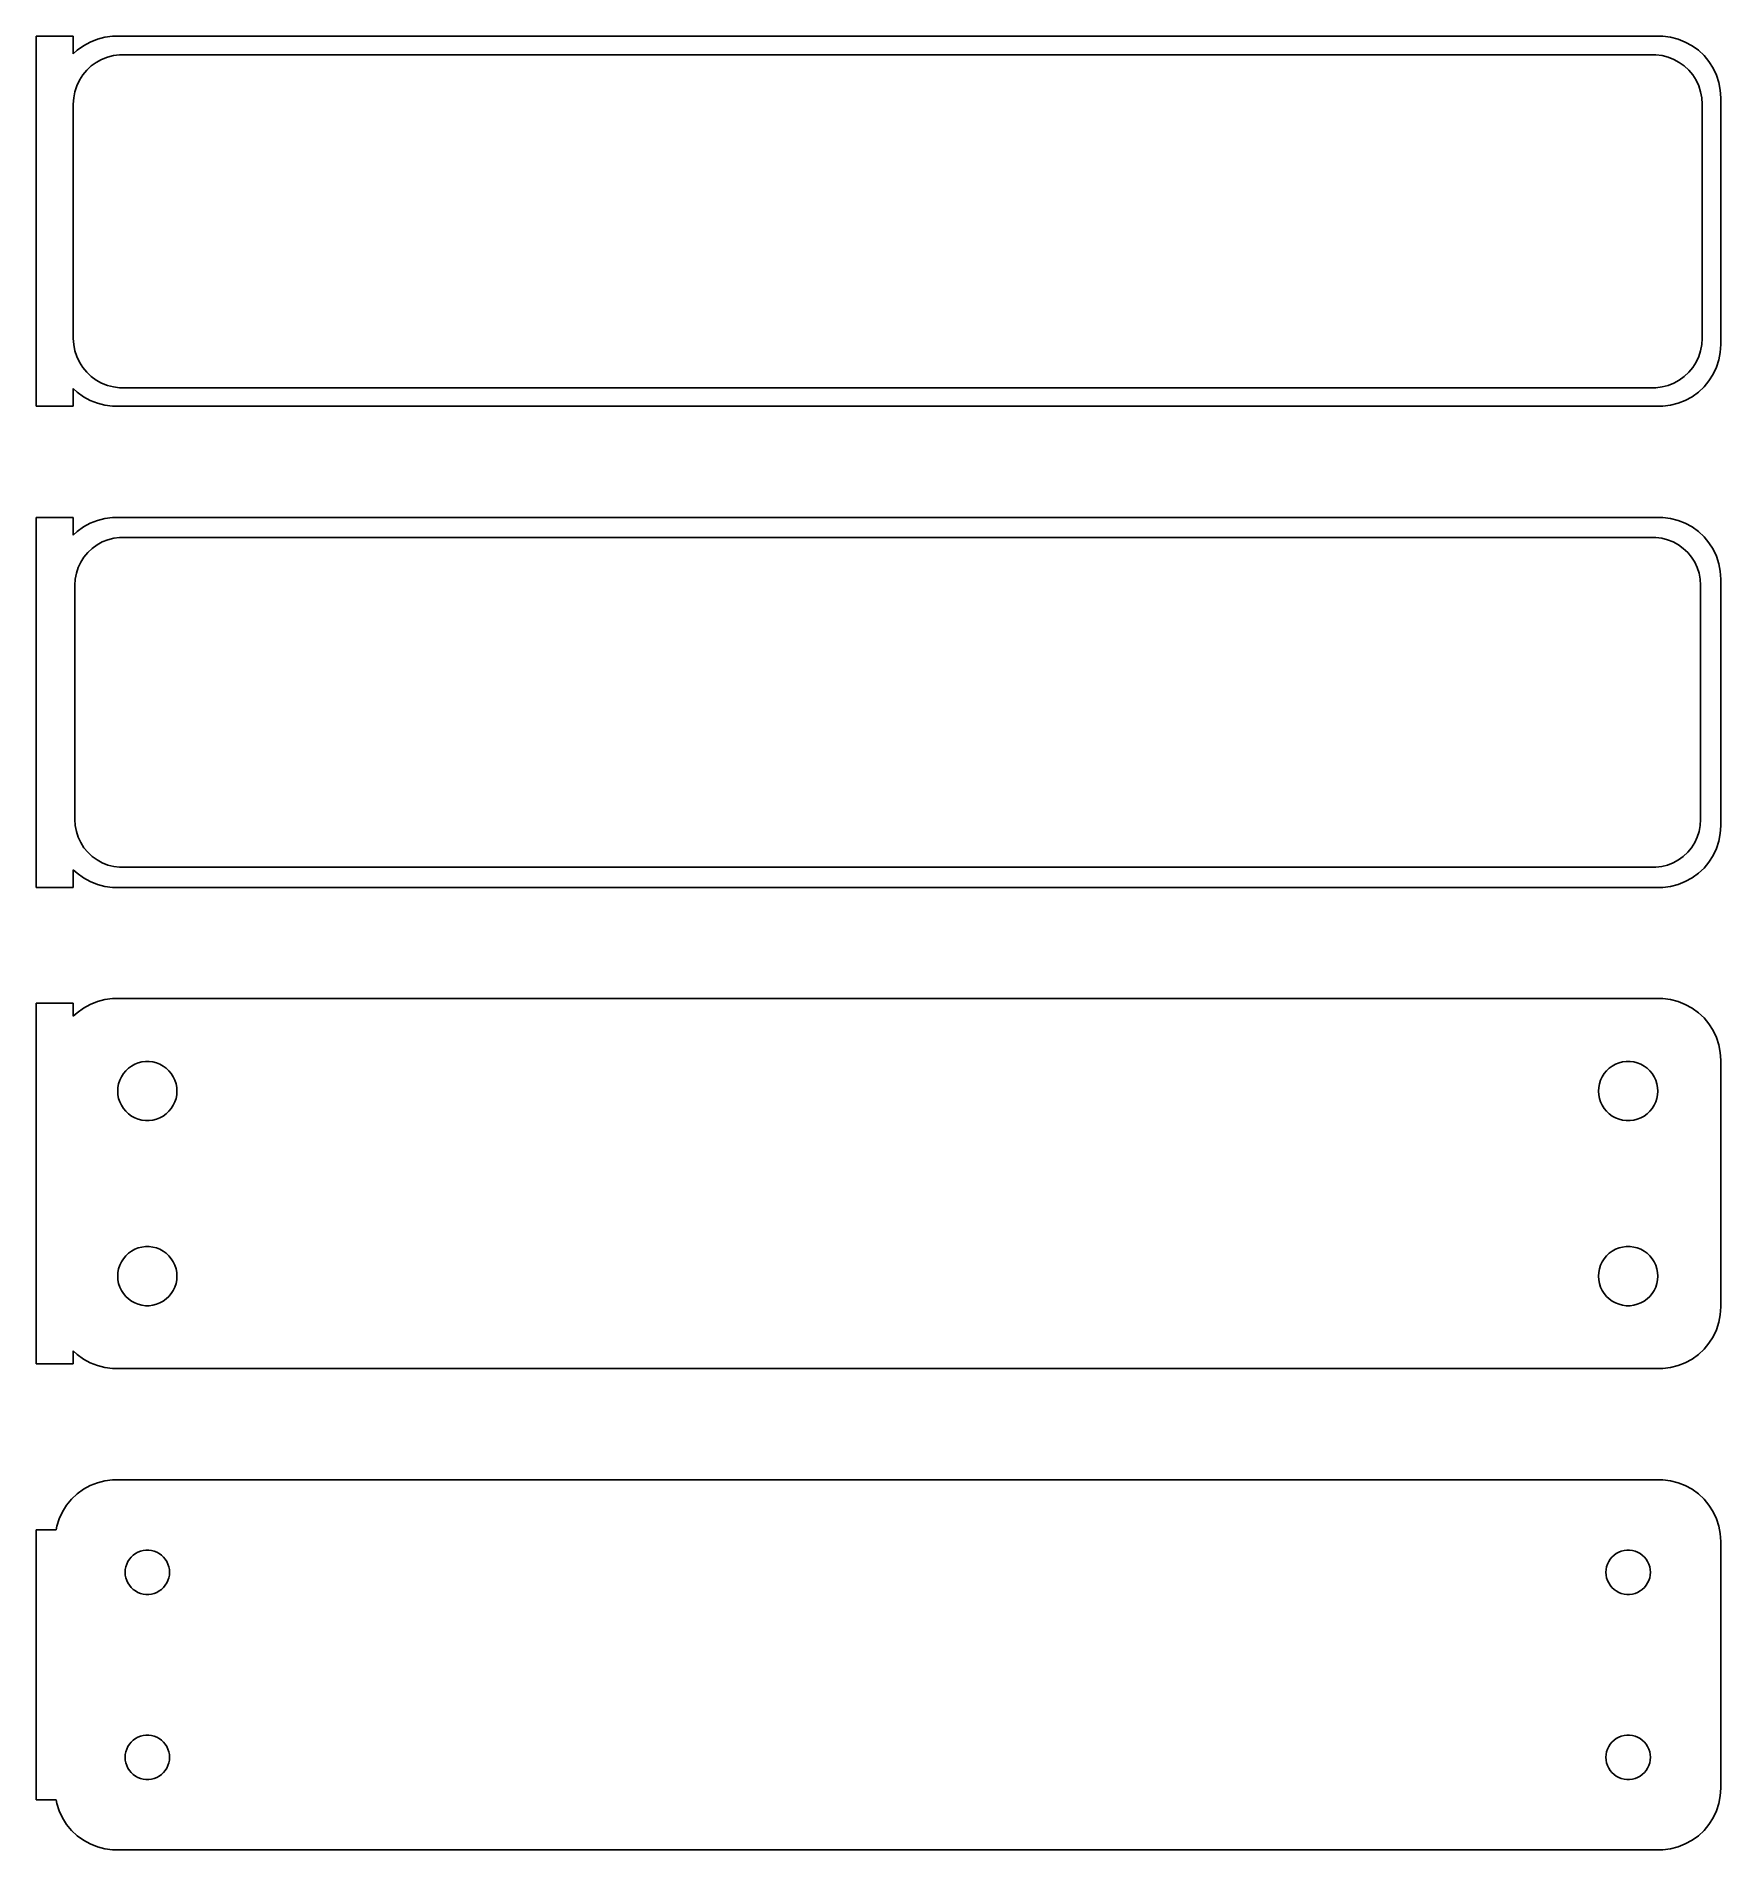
# Model space of a CAD drawing. Header units: metres. Extents: x -69 to 68, y 102 to 249.
import ezdxf

# ---------------------------------------------------------------- set-up
doc = ezdxf.new("R2010")
doc.units = ezdxf.units.M

msp = doc.modelspace()

# ---------------------------------------------------------------- linework, layer by layer
for p, q in [((-66, 248.99), (-69, 248.99)), ((-69, 248.99), (-69, 219.01)), ((-66, 247.559), (-66, 248.99)), ((-64.6289, 248.524), (-65.1791, 248.222)), ((-64.0451, 248.755), (-64.6289, 248.524)), ((-63.4369, 248.911), (-64.0451, 248.755)), ((-62.8139, 248.99), (-63.4369, 248.911)), ((62.8139, 248.99), (-62.8139, 248.99)), ((63.4369, 248.911), (62.8139, 248.99)), ((64.0451, 248.755), (63.4369, 248.911)), ((64.6289, 248.524), (64.0451, 248.755)), ((65.1791, 248.222), (64.6289, 248.524)), ((-65.6871, 247.853), (-66, 247.559)), ((-65.1791, 248.222), (-65.6871, 247.853)), ((-64.1433, 246.877), (-63.7031, 247.119)), ((-63.7031, 247.119), (-63.2361, 247.304)), ((-63.2361, 247.304), (-62.7495, 247.429)), ((-62.7495, 247.429), (-62.2512, 247.492)), ((-62.2512, 247.492), (62.2512, 247.492)), ((62.2512, 247.492), (62.7495, 247.429)), ((62.7495, 247.429), (63.2361, 247.304)), ((63.2361, 247.304), (63.7031, 247.119)), ((63.7031, 247.119), (64.1433, 246.877)), ((65.6871, 247.853), (65.1791, 248.222)), ((66.1448, 247.423), (65.6871, 247.853)), ((66.5451, 246.939), (66.1448, 247.423)), ((66.8815, 246.409), (66.5451, 246.939)), ((-65.5052, 245.427), (-65.2361, 245.851)), ((-65.2361, 245.851), (-64.9159, 246.238)), ((-64.9159, 246.238), (-64.5497, 246.582)), ((-64.5497, 246.582), (-64.1433, 246.877)), ((64.1433, 246.877), (64.5497, 246.582)), ((64.5497, 246.582), (64.9159, 246.238)), ((64.9159, 246.238), (65.2361, 245.851)), ((65.2361, 245.851), (65.5052, 245.427)), ((67.1489, 245.841), (66.8815, 246.409)), ((67.3429, 245.243), (67.1489, 245.841)), ((-66, 243.5), (-65.9685, 244.001)), ((-65.9685, 244.001), (-65.8743, 244.495)), ((-65.8743, 244.495), (-65.7191, 244.972)), ((-65.7191, 244.972), (-65.5052, 245.427)), ((65.5052, 245.427), (65.7191, 244.972)), ((65.7191, 244.972), (65.8743, 244.495)), ((65.8743, 244.495), (65.9685, 244.001)), ((65.9685, 244.001), (66, 243.5)), ((67.4606, 244.627), (67.3429, 245.243)), ((67.5, 244), (67.4606, 244.627)), ((67.5, 224), (67.5, 244)), ((-66, 224.5), (-66, 243.5)), ((66, 243.5), (66, 224.5)), ((-65.9685, 223.999), (-66, 224.5)), ((-65.8743, 223.505), (-65.9685, 223.999)), ((-65.7191, 223.028), (-65.8743, 223.505)), ((65.8743, 223.505), (65.7191, 223.028)), ((65.9685, 223.999), (65.8743, 223.505)), ((66, 224.5), (65.9685, 223.999)), ((67.4606, 223.373), (67.5, 224)), ((-65.5052, 222.573), (-65.7191, 223.028)), ((-65.2361, 222.149), (-65.5052, 222.573)), ((-64.9159, 221.762), (-65.2361, 222.149)), ((65.2361, 222.149), (64.9159, 221.762)), ((65.5052, 222.573), (65.2361, 222.149)), ((65.7191, 223.028), (65.5052, 222.573)), ((66.8815, 221.591), (67.1489, 222.159)), ((67.1489, 222.159), (67.3429, 222.757)), ((67.3429, 222.757), (67.4606, 223.373)), ((-64.5497, 221.418), (-64.9159, 221.762)), ((-64.1433, 221.123), (-64.5497, 221.418)), ((-63.7031, 220.881), (-64.1433, 221.123)), ((-63.2361, 220.696), (-63.7031, 220.881)), ((-62.7495, 220.571), (-63.2361, 220.696)), ((-62.2512, 220.508), (-62.7495, 220.571)), ((62.2512, 220.508), (-62.2512, 220.508)), ((62.7495, 220.571), (62.2512, 220.508)), ((63.2361, 220.696), (62.7495, 220.571)), ((63.7031, 220.881), (63.2361, 220.696)), ((64.1433, 221.123), (63.7031, 220.881)), ((64.5497, 221.418), (64.1433, 221.123)), ((64.9159, 221.762), (64.5497, 221.418)), ((65.6871, 220.147), (66.1448, 220.577)), ((66.1448, 220.577), (66.5451, 221.061)), ((66.5451, 221.061), (66.8815, 221.591)), ((-69, 219.01), (-66, 219.01)), ((-66, 220.441), (-65.6871, 220.147)), ((-66, 219.01), (-66, 220.441)), ((-65.6871, 220.147), (-65.1791, 219.778)), ((-65.1791, 219.778), (-64.6289, 219.476)), ((-64.6289, 219.476), (-64.0451, 219.245)), ((-64.0451, 219.245), (-63.4369, 219.089)), ((-63.4369, 219.089), (-62.8139, 219.01)), ((-62.8139, 219.01), (62.8139, 219.01)), ((62.8139, 219.01), (63.4369, 219.089)), ((63.4369, 219.089), (64.0451, 219.245)), ((64.0451, 219.245), (64.6289, 219.476)), ((64.6289, 219.476), (65.1791, 219.778)), ((65.1791, 219.778), (65.6871, 220.147)), ((-66, 209.99), (-69, 209.99)), ((-69, 209.99), (-69, 180.01)), ((-66, 208.559), (-66, 209.99)), ((-65.6871, 208.853), (-66, 208.559)), ((-65.1791, 209.222), (-65.6871, 208.853)), ((-64.6289, 209.524), (-65.1791, 209.222)), ((-64.0451, 209.755), (-64.6289, 209.524)), ((-63.4369, 209.911), (-64.0451, 209.755)), ((-62.8139, 209.99), (-63.4369, 209.911)), ((62.8139, 209.99), (-62.8139, 209.99)), ((63.4369, 209.911), (62.8139, 209.99)), ((64.0451, 209.755), (63.4369, 209.911)), ((64.6289, 209.524), (64.0451, 209.755)), ((65.1791, 209.222), (64.6289, 209.524)), ((65.6871, 208.853), (65.1791, 209.222)), ((66.1448, 208.423), (65.6871, 208.853)), ((-64.823, 207.151), (-64.4685, 207.484)), ((-64.4685, 207.484), (-64.0751, 207.77)), ((-64.0751, 207.77), (-63.6489, 208.004)), ((-63.6489, 208.004), (-63.1967, 208.183)), ((-63.1967, 208.183), (-62.7256, 208.304)), ((-62.7256, 208.304), (-62.2432, 208.365)), ((-62.2432, 208.365), (62.2432, 208.365)), ((62.2432, 208.365), (62.7256, 208.304)), ((62.7256, 208.304), (63.1967, 208.183)), ((63.1967, 208.183), (63.6489, 208.004)), ((63.6489, 208.004), (64.0751, 207.77)), ((64.0751, 207.77), (64.4685, 207.484)), ((64.4685, 207.484), (64.823, 207.151)), ((66.5451, 207.939), (66.1448, 208.423)), ((66.8815, 207.409), (66.5451, 207.939)), ((67.1489, 206.841), (66.8815, 207.409)), ((-65.751, 205.463), (-65.6007, 205.926)), ((-65.6007, 205.926), (-65.3936, 206.366)), ((-65.3936, 206.366), (-65.133, 206.776)), ((-65.133, 206.776), (-64.823, 207.151)), ((64.823, 207.151), (65.133, 206.776)), ((65.133, 206.776), (65.3936, 206.366)), ((65.3936, 206.366), (65.6007, 205.926)), ((65.6007, 205.926), (65.751, 205.463)), ((67.3429, 206.243), (67.1489, 206.841)), ((67.4606, 205.627), (67.3429, 206.243)), ((-65.8726, 204.5), (-65.8421, 204.985)), ((-65.8726, 185.5), (-65.8726, 204.5)), ((-65.8421, 204.985), (-65.751, 205.463)), ((65.751, 205.463), (65.8421, 204.985)), ((65.8421, 204.985), (65.8726, 204.5)), ((65.8726, 204.5), (65.8726, 185.5)), ((67.5, 205), (67.4606, 205.627)), ((67.5, 185), (67.5, 205)), ((-65.8421, 185.015), (-65.8726, 185.5)), ((65.8726, 185.5), (65.8421, 185.015)), ((-65.751, 184.537), (-65.8421, 185.015)), ((-65.6007, 184.074), (-65.751, 184.537)), ((-65.3936, 183.634), (-65.6007, 184.074)), ((65.6007, 184.074), (65.3936, 183.634)), ((65.751, 184.537), (65.6007, 184.074)), ((65.8421, 185.015), (65.751, 184.537)), ((67.1489, 183.159), (67.3429, 183.757)), ((67.3429, 183.757), (67.4606, 184.373)), ((67.4606, 184.373), (67.5, 185)), ((-65.133, 183.224), (-65.3936, 183.634)), ((-64.823, 182.849), (-65.133, 183.224)), ((-64.4685, 182.516), (-64.823, 182.849)), ((-64.0751, 182.23), (-64.4685, 182.516)), ((64.4685, 182.516), (64.0751, 182.23)), ((64.823, 182.849), (64.4685, 182.516)), ((65.133, 183.224), (64.823, 182.849)), ((65.3936, 183.634), (65.133, 183.224)), ((66.5451, 182.061), (66.8815, 182.591)), ((66.8815, 182.591), (67.1489, 183.159)), ((-66, 181.441), (-65.6871, 181.147)), ((-66, 180.01), (-66, 181.441)), ((-65.6871, 181.147), (-65.1791, 180.778)), ((-63.6489, 181.996), (-64.0751, 182.23)), ((-63.1967, 181.817), (-63.6489, 181.996)), ((-62.7256, 181.696), (-63.1967, 181.817)), ((-62.2432, 181.635), (-62.7256, 181.696)), ((62.2432, 181.635), (-62.2432, 181.635)), ((62.7256, 181.696), (62.2432, 181.635)), ((63.1967, 181.817), (62.7256, 181.696)), ((63.6489, 181.996), (63.1967, 181.817)), ((64.0751, 182.23), (63.6489, 181.996)), ((65.1791, 180.778), (65.6871, 181.147)), ((65.6871, 181.147), (66.1448, 181.577)), ((66.1448, 181.577), (66.5451, 182.061)), ((-69, 180.01), (-66, 180.01)), ((-65.1791, 180.778), (-64.6289, 180.476)), ((-64.6289, 180.476), (-64.0451, 180.245)), ((-64.0451, 180.245), (-63.4369, 180.089)), ((-63.4369, 180.089), (-62.8139, 180.01)), ((-62.8139, 180.01), (62.8139, 180.01)), ((62.8139, 180.01), (63.4369, 180.089)), ((63.4369, 180.089), (64.0451, 180.245)), ((64.0451, 180.245), (64.6289, 180.476)), ((64.6289, 180.476), (65.1791, 180.778)), ((-66, 170.615), (-69, 170.615)), ((-69, 170.615), (-69, 141.385)), ((-66, 169.559), (-66, 170.615)), ((-64.6289, 170.524), (-65.1791, 170.222)), ((-64.0451, 170.755), (-64.6289, 170.524)), ((-63.4369, 170.911), (-64.0451, 170.755)), ((-62.8139, 170.99), (-63.4369, 170.911)), ((62.8139, 170.99), (-62.8139, 170.99)), ((63.4369, 170.911), (62.8139, 170.99)), ((64.0451, 170.755), (63.4369, 170.911)), ((64.6289, 170.524), (64.0451, 170.755)), ((65.1791, 170.222), (64.6289, 170.524)), ((-65.6871, 169.853), (-66, 169.559)), ((-65.1791, 170.222), (-65.6871, 169.853)), ((65.6871, 169.853), (65.1791, 170.222)), ((66.1448, 169.423), (65.6871, 169.853)), ((66.5451, 168.939), (66.1448, 169.423)), ((66.8815, 168.409), (66.5451, 168.939)), ((67.1489, 167.841), (66.8815, 168.409)), ((67.3429, 167.243), (67.1489, 167.841)), ((67.4606, 166.627), (67.3429, 167.243)), ((67.5, 166), (67.4606, 166.627)), ((-62.2315, 164.383), (-62.1031, 164.656)), ((-62.1031, 164.656), (-61.9416, 164.911)), ((-61.9416, 164.911), (-61.7495, 165.143)), ((-61.7495, 165.143), (-61.5298, 165.349)), ((-61.5298, 165.349), (-61.286, 165.526)), ((-61.286, 165.526), (-61.0219, 165.672)), ((-61.0219, 165.672), (-60.7416, 165.783)), ((-60.7416, 165.783), (-60.4497, 165.857)), ((-60.4497, 165.857), (-60.1507, 165.895)), ((-60.1507, 165.895), (-59.8493, 165.895)), ((-59.8493, 165.895), (-59.5503, 165.857)), ((-59.5503, 165.857), (-59.2584, 165.783)), ((-59.2584, 165.783), (-58.9781, 165.672)), ((-58.9781, 165.672), (-58.714, 165.526)), ((-58.714, 165.526), (-58.4702, 165.349)), ((-58.4702, 165.349), (-58.2505, 165.143)), ((-58.2505, 165.143), (-58.0583, 164.911)), ((-58.0583, 164.911), (-57.8969, 164.656)), ((-57.8969, 164.656), (-57.7685, 164.383)), ((57.7685, 164.383), (57.8969, 164.656)), ((57.8969, 164.656), (58.0583, 164.911)), ((58.0583, 164.911), (58.2505, 165.143)), ((58.2505, 165.143), (58.4702, 165.349)), ((58.4702, 165.349), (58.714, 165.526)), ((58.714, 165.526), (58.9781, 165.672)), ((58.9781, 165.672), (59.2584, 165.783)), ((59.2584, 165.783), (59.5503, 165.857)), ((59.5503, 165.857), (59.8493, 165.895)), ((59.8493, 165.895), (60.1507, 165.895)), ((60.1507, 165.895), (60.4497, 165.857)), ((60.4497, 165.857), (60.7416, 165.783)), ((60.7416, 165.783), (61.0219, 165.672)), ((61.0219, 165.672), (61.286, 165.526)), ((61.286, 165.526), (61.5298, 165.349)), ((61.5298, 165.349), (61.7495, 165.143)), ((61.7495, 165.143), (61.9416, 164.911)), ((61.9416, 164.911), (62.1031, 164.656)), ((62.1031, 164.656), (62.2315, 164.383)), ((67.5, 146), (67.5, 166)), ((-62.4, 163.5), (-62.3811, 163.801)), ((-62.3811, 163.199), (-62.4, 163.5)), ((-62.3811, 163.801), (-62.3246, 164.097)), ((-62.3246, 162.903), (-62.3811, 163.199)), ((-62.3246, 164.097), (-62.2315, 164.383)), ((-57.7685, 164.383), (-57.6754, 164.097)), ((-57.6754, 164.097), (-57.6189, 163.801)), ((-57.6189, 163.199), (-57.6754, 162.903)), ((-57.6189, 163.801), (-57.6, 163.5)), ((-57.6, 163.5), (-57.6189, 163.199)), ((57.6, 163.5), (57.6189, 163.801)), ((57.6189, 163.199), (57.6, 163.5)), ((57.6189, 163.801), (57.6754, 164.097)), ((57.6754, 162.903), (57.6189, 163.199)), ((57.6754, 164.097), (57.7685, 164.383)), ((62.2315, 164.383), (62.3246, 164.097)), ((62.3246, 164.097), (62.3811, 163.801)), ((62.3811, 163.199), (62.3246, 162.903)), ((62.3811, 163.801), (62.4, 163.5)), ((62.4, 163.5), (62.3811, 163.199)), ((-62.2315, 162.617), (-62.3246, 162.903)), ((-62.1031, 162.344), (-62.2315, 162.617)), ((-61.9416, 162.089), (-62.1031, 162.344)), ((-61.7495, 161.857), (-61.9416, 162.089)), ((-61.5298, 161.651), (-61.7495, 161.857)), ((-58.2505, 161.857), (-58.4702, 161.651)), ((-58.0583, 162.089), (-58.2505, 161.857)), ((-57.8969, 162.344), (-58.0583, 162.089)), ((-57.7685, 162.617), (-57.8969, 162.344)), ((-57.6754, 162.903), (-57.7685, 162.617)), ((57.7685, 162.617), (57.6754, 162.903)), ((57.8969, 162.344), (57.7685, 162.617)), ((58.0583, 162.089), (57.8969, 162.344)), ((58.2505, 161.857), (58.0583, 162.089)), ((58.4702, 161.651), (58.2505, 161.857)), ((61.7495, 161.857), (61.5298, 161.651)), ((61.9416, 162.089), (61.7495, 161.857)), ((62.1031, 162.344), (61.9416, 162.089)), ((62.2315, 162.617), (62.1031, 162.344)), ((62.3246, 162.903), (62.2315, 162.617)), ((-61.286, 161.474), (-61.5298, 161.651)), ((-61.0219, 161.328), (-61.286, 161.474)), ((-60.7416, 161.217), (-61.0219, 161.328)), ((-60.4497, 161.143), (-60.7416, 161.217)), ((-60.1507, 161.105), (-60.4497, 161.143)), ((-59.8493, 161.105), (-60.1507, 161.105)), ((-59.5503, 161.143), (-59.8493, 161.105)), ((-59.2584, 161.217), (-59.5503, 161.143)), ((-58.9781, 161.328), (-59.2584, 161.217)), ((-58.714, 161.474), (-58.9781, 161.328)), ((-58.4702, 161.651), (-58.714, 161.474)), ((58.714, 161.474), (58.4702, 161.651)), ((58.9781, 161.328), (58.714, 161.474)), ((59.2584, 161.217), (58.9781, 161.328)), ((59.5503, 161.143), (59.2584, 161.217)), ((59.8493, 161.105), (59.5503, 161.143)), ((60.1507, 161.105), (59.8493, 161.105)), ((60.4497, 161.143), (60.1507, 161.105)), ((60.7416, 161.217), (60.4497, 161.143)), ((61.0219, 161.328), (60.7416, 161.217)), ((61.286, 161.474), (61.0219, 161.328)), ((61.5298, 161.651), (61.286, 161.474)), ((-61.9416, 149.911), (-61.7495, 150.143)), ((-61.7495, 150.143), (-61.5298, 150.349)), ((-61.5298, 150.349), (-61.286, 150.526)), ((-61.286, 150.526), (-61.0219, 150.672)), ((-61.0219, 150.672), (-60.7416, 150.783)), ((-60.7416, 150.783), (-60.4497, 150.857)), ((-60.4497, 150.857), (-60.1507, 150.895)), ((-60.1507, 150.895), (-59.8493, 150.895)), ((-59.8493, 150.895), (-59.5503, 150.857)), ((-59.5503, 150.857), (-59.2584, 150.783)), ((-59.2584, 150.783), (-58.9781, 150.672)), ((-58.9781, 150.672), (-58.714, 150.526)), ((-58.714, 150.526), (-58.4702, 150.349)), ((-58.4702, 150.349), (-58.2505, 150.143)), ((-58.2505, 150.143), (-58.0583, 149.911)), ((58.0583, 149.911), (58.2505, 150.143)), ((58.2505, 150.143), (58.4702, 150.349)), ((58.4702, 150.349), (58.714, 150.526)), ((58.714, 150.526), (58.9781, 150.672)), ((58.9781, 150.672), (59.2584, 150.783)), ((59.2584, 150.783), (59.5503, 150.857)), ((59.5503, 150.857), (59.8493, 150.895)), ((59.8493, 150.895), (60.1507, 150.895)), ((60.1507, 150.895), (60.4497, 150.857)), ((60.4497, 150.857), (60.7416, 150.783)), ((60.7416, 150.783), (61.0219, 150.672)), ((61.0219, 150.672), (61.286, 150.526)), ((61.286, 150.526), (61.5298, 150.349)), ((61.5298, 150.349), (61.7495, 150.143)), ((61.7495, 150.143), (61.9416, 149.911)), ((-62.4, 148.5), (-62.3811, 148.801)), ((-62.3811, 148.199), (-62.4, 148.5)), ((-62.3811, 148.801), (-62.3246, 149.097)), ((-62.3246, 149.097), (-62.2315, 149.383)), ((-62.2315, 149.383), (-62.1031, 149.656)), ((-62.1031, 149.656), (-61.9416, 149.911)), ((-58.0583, 149.911), (-57.8969, 149.656)), ((-57.8969, 149.656), (-57.7685, 149.383)), ((-57.7685, 149.383), (-57.6754, 149.097)), ((-57.6754, 149.097), (-57.6189, 148.801)), ((-57.6189, 148.801), (-57.6, 148.5)), ((-57.6, 148.5), (-57.6189, 148.199)), ((57.6, 148.5), (57.6189, 148.801)), ((57.6189, 148.199), (57.6, 148.5)), ((57.6189, 148.801), (57.6754, 149.097)), ((57.6754, 149.097), (57.7685, 149.383)), ((57.7685, 149.383), (57.8969, 149.656)), ((57.8969, 149.656), (58.0583, 149.911)), ((61.9416, 149.911), (62.1031, 149.656)), ((62.1031, 149.656), (62.2315, 149.383)), ((62.2315, 149.383), (62.3246, 149.097)), ((62.3246, 149.097), (62.3811, 148.801)), ((62.3811, 148.801), (62.4, 148.5)), ((62.4, 148.5), (62.3811, 148.199)), ((-62.3246, 147.903), (-62.3811, 148.199)), ((-62.2315, 147.617), (-62.3246, 147.903)), ((-62.1031, 147.344), (-62.2315, 147.617)), ((-61.9416, 147.089), (-62.1031, 147.344)), ((-61.7495, 146.857), (-61.9416, 147.089)), ((-58.0583, 147.089), (-58.2505, 146.857)), ((-57.8969, 147.344), (-58.0583, 147.089)), ((-57.7685, 147.617), (-57.8969, 147.344)), ((-57.6754, 147.903), (-57.7685, 147.617)), ((-57.6189, 148.199), (-57.6754, 147.903)), ((57.6754, 147.903), (57.6189, 148.199)), ((57.7685, 147.617), (57.6754, 147.903)), ((57.8969, 147.344), (57.7685, 147.617)), ((58.0583, 147.089), (57.8969, 147.344)), ((58.2505, 146.857), (58.0583, 147.089)), ((61.9416, 147.089), (61.7495, 146.857)), ((62.1031, 147.344), (61.9416, 147.089)), ((62.2315, 147.617), (62.1031, 147.344)), ((62.3246, 147.903), (62.2315, 147.617)), ((62.3811, 148.199), (62.3246, 147.903)), ((-61.5298, 146.651), (-61.7495, 146.857)), ((-61.286, 146.474), (-61.5298, 146.651)), ((-61.0219, 146.328), (-61.286, 146.474)), ((-60.7416, 146.217), (-61.0219, 146.328)), ((-60.4497, 146.143), (-60.7416, 146.217)), ((-60.1507, 146.105), (-60.4497, 146.143)), ((-59.8493, 146.105), (-60.1507, 146.105)), ((-59.5503, 146.143), (-59.8493, 146.105)), ((-59.2584, 146.217), (-59.5503, 146.143)), ((-58.9781, 146.328), (-59.2584, 146.217)), ((-58.714, 146.474), (-58.9781, 146.328)), ((-58.4702, 146.651), (-58.714, 146.474)), ((-58.2505, 146.857), (-58.4702, 146.651)), ((58.4702, 146.651), (58.2505, 146.857)), ((58.714, 146.474), (58.4702, 146.651)), ((58.9781, 146.328), (58.714, 146.474)), ((59.2584, 146.217), (58.9781, 146.328)), ((59.5503, 146.143), (59.2584, 146.217)), ((59.8493, 146.105), (59.5503, 146.143)), ((60.1507, 146.105), (59.8493, 146.105)), ((60.4497, 146.143), (60.1507, 146.105)), ((60.7416, 146.217), (60.4497, 146.143)), ((61.0219, 146.328), (60.7416, 146.217)), ((61.286, 146.474), (61.0219, 146.328)), ((61.5298, 146.651), (61.286, 146.474)), ((61.7495, 146.857), (61.5298, 146.651)), ((67.4606, 145.373), (67.5, 146)), ((66.8815, 143.591), (67.1489, 144.159)), ((67.1489, 144.159), (67.3429, 144.757)), ((67.3429, 144.757), (67.4606, 145.373)), ((65.6871, 142.147), (66.1448, 142.577)), ((66.1448, 142.577), (66.5451, 143.061)), ((66.5451, 143.061), (66.8815, 143.591)), ((-69, 141.385), (-66, 141.385)), ((-66, 141.385), (-66, 142.441)), ((-66, 142.441), (-65.6871, 142.147)), ((-65.6871, 142.147), (-65.1791, 141.778)), ((-65.1791, 141.778), (-64.6289, 141.476)), ((-64.6289, 141.476), (-64.0451, 141.245)), ((-64.0451, 141.245), (-63.4369, 141.089)), ((63.4369, 141.089), (64.0451, 141.245)), ((64.0451, 141.245), (64.6289, 141.476)), ((64.6289, 141.476), (65.1791, 141.778)), ((65.1791, 141.778), (65.6871, 142.147)), ((-63.4369, 141.089), (-62.8139, 141.01)), ((-62.8139, 141.01), (62.8139, 141.01)), ((62.8139, 141.01), (63.4369, 141.089)), ((-65.6871, 130.853), (-66.1448, 130.423)), ((-65.1791, 131.222), (-65.6871, 130.853)), ((-64.6289, 131.524), (-65.1791, 131.222)), ((-64.0451, 131.755), (-64.6289, 131.524)), ((-63.4369, 131.911), (-64.0451, 131.755)), ((-62.8139, 131.99), (-63.4369, 131.911)), ((62.8139, 131.99), (-62.8139, 131.99)), ((63.4369, 131.911), (62.8139, 131.99)), ((64.0451, 131.755), (63.4369, 131.911)), ((64.6289, 131.524), (64.0451, 131.755)), ((65.1791, 131.222), (64.6289, 131.524)), ((65.6871, 130.853), (65.1791, 131.222)), ((66.1448, 130.423), (65.6871, 130.853)), ((-66.8815, 129.409), (-67.1489, 128.841)), ((-66.5451, 129.939), (-66.8815, 129.409)), ((-66.1448, 130.423), (-66.5451, 129.939)), ((66.5451, 129.939), (66.1448, 130.423)), ((66.8815, 129.409), (66.5451, 129.939)), ((67.1489, 128.841), (66.8815, 129.409)), ((-67.4, 127.944), (-69, 127.944)), ((-69, 127.944), (-69, 106.056)), ((-67.3429, 128.243), (-67.4, 127.944)), ((-67.1489, 128.841), (-67.3429, 128.243)), ((67.3429, 128.243), (67.1489, 128.841)), ((67.4606, 127.627), (67.3429, 128.243)), ((67.5, 127), (67.4606, 127.627)), ((67.5, 107), (67.5, 127)), ((-61.7858, 124.726), (-61.7434, 124.948)), ((-61.7434, 124.948), (-61.6736, 125.163)), ((-61.6736, 125.163), (-61.5773, 125.367)), ((-61.5773, 125.367), (-61.4562, 125.558)), ((-61.4562, 125.558), (-61.3121, 125.732)), ((-61.3121, 125.732), (-61.1474, 125.887)), ((-61.1474, 125.887), (-60.9645, 126.02)), ((-60.9645, 126.02), (-60.7664, 126.129)), ((-60.7664, 126.129), (-60.5562, 126.212)), ((-60.5562, 126.212), (-60.3373, 126.268)), ((-60.3373, 126.268), (-60.113, 126.296)), ((-60.113, 126.296), (-59.887, 126.296)), ((-59.887, 126.296), (-59.6627, 126.268)), ((-59.6627, 126.268), (-59.4438, 126.212)), ((-59.4438, 126.212), (-59.2336, 126.129)), ((-59.2336, 126.129), (-59.0355, 126.02)), ((-59.0355, 126.02), (-58.8526, 125.887)), ((-58.8526, 125.887), (-58.6879, 125.732)), ((-58.6879, 125.732), (-58.5438, 125.558)), ((-58.5438, 125.558), (-58.4226, 125.367)), ((-58.4226, 125.367), (-58.3264, 125.163)), ((-58.3264, 125.163), (-58.2565, 124.948)), ((-58.2565, 124.948), (-58.2142, 124.726)), ((58.2142, 124.726), (58.2565, 124.948)), ((58.2565, 124.948), (58.3264, 125.163)), ((58.3264, 125.163), (58.4226, 125.367)), ((58.4226, 125.367), (58.5438, 125.558)), ((58.5438, 125.558), (58.6879, 125.732)), ((58.6879, 125.732), (58.8526, 125.887)), ((58.8526, 125.887), (59.0355, 126.02)), ((59.0355, 126.02), (59.2336, 126.129)), ((59.2336, 126.129), (59.4438, 126.212)), ((59.4438, 126.212), (59.6627, 126.268)), ((59.6627, 126.268), (59.887, 126.296)), ((59.887, 126.296), (60.113, 126.296)), ((60.113, 126.296), (60.3373, 126.268)), ((60.3373, 126.268), (60.5562, 126.212)), ((60.5562, 126.212), (60.7664, 126.129)), ((60.7664, 126.129), (60.9645, 126.02)), ((60.9645, 126.02), (61.1474, 125.887)), ((61.1474, 125.887), (61.3121, 125.732)), ((61.3121, 125.732), (61.4562, 125.558)), ((61.4562, 125.558), (61.5773, 125.367)), ((61.5773, 125.367), (61.6736, 125.163)), ((61.6736, 125.163), (61.7434, 124.948)), ((61.7434, 124.948), (61.7858, 124.726)), ((-61.8, 124.5), (-61.7858, 124.726)), ((-61.7858, 124.274), (-61.8, 124.5)), ((-61.7434, 124.052), (-61.7858, 124.274)), ((-61.6736, 123.837), (-61.7434, 124.052)), ((-61.5773, 123.633), (-61.6736, 123.837)), ((-61.4562, 123.442), (-61.5773, 123.633)), ((-58.4226, 123.633), (-58.5438, 123.442)), ((-58.3264, 123.837), (-58.4226, 123.633)), ((-58.2565, 124.052), (-58.3264, 123.837)), ((-58.2142, 124.274), (-58.2565, 124.052)), ((-58.2142, 124.726), (-58.2, 124.5)), ((-58.2, 124.5), (-58.2142, 124.274)), ((58.2, 124.5), (58.2142, 124.726)), ((58.2142, 124.274), (58.2, 124.5)), ((58.2565, 124.052), (58.2142, 124.274)), ((58.3264, 123.837), (58.2565, 124.052)), ((58.4226, 123.633), (58.3264, 123.837)), ((58.5438, 123.442), (58.4226, 123.633)), ((61.5773, 123.633), (61.4562, 123.442)), ((61.6736, 123.837), (61.5773, 123.633)), ((61.7434, 124.052), (61.6736, 123.837)), ((61.7858, 124.274), (61.7434, 124.052)), ((61.7858, 124.726), (61.8, 124.5)), ((61.8, 124.5), (61.7858, 124.274)), ((-61.3121, 123.268), (-61.4562, 123.442)), ((-61.1474, 123.113), (-61.3121, 123.268)), ((-60.9645, 122.98), (-61.1474, 123.113)), ((-60.7664, 122.871), (-60.9645, 122.98)), ((-60.5562, 122.788), (-60.7664, 122.871)), ((-60.3373, 122.732), (-60.5562, 122.788)), ((-60.113, 122.704), (-60.3373, 122.732)), ((-59.887, 122.704), (-60.113, 122.704)), ((-59.6627, 122.732), (-59.887, 122.704)), ((-59.4438, 122.788), (-59.6627, 122.732)), ((-59.2336, 122.871), (-59.4438, 122.788)), ((-59.0355, 122.98), (-59.2336, 122.871)), ((-58.8526, 123.113), (-59.0355, 122.98)), ((-58.6879, 123.268), (-58.8526, 123.113)), ((-58.5438, 123.442), (-58.6879, 123.268)), ((58.6879, 123.268), (58.5438, 123.442)), ((58.8526, 123.113), (58.6879, 123.268)), ((59.0355, 122.98), (58.8526, 123.113)), ((59.2336, 122.871), (59.0355, 122.98)), ((59.4438, 122.788), (59.2336, 122.871)), ((59.6627, 122.732), (59.4438, 122.788)), ((59.887, 122.704), (59.6627, 122.732)), ((60.113, 122.704), (59.887, 122.704)), ((60.3373, 122.732), (60.113, 122.704)), ((60.5562, 122.788), (60.3373, 122.732)), ((60.7664, 122.871), (60.5562, 122.788)), ((60.9645, 122.98), (60.7664, 122.871)), ((61.1474, 123.113), (60.9645, 122.98)), ((61.3121, 123.268), (61.1474, 123.113)), ((61.4562, 123.442), (61.3121, 123.268)), ((-61.6736, 110.163), (-61.5773, 110.367)), ((-61.5773, 110.367), (-61.4562, 110.558)), ((-61.4562, 110.558), (-61.3121, 110.732)), ((-61.3121, 110.732), (-61.1474, 110.887)), ((-61.1474, 110.887), (-60.9645, 111.02)), ((-60.9645, 111.02), (-60.7664, 111.129)), ((-60.7664, 111.129), (-60.5562, 111.212)), ((-60.5562, 111.212), (-60.3373, 111.268)), ((-60.3373, 111.268), (-60.113, 111.296)), ((-60.113, 111.296), (-59.887, 111.296)), ((-59.887, 111.296), (-59.6627, 111.268)), ((-59.6627, 111.268), (-59.4438, 111.212)), ((-59.4438, 111.212), (-59.2336, 111.129)), ((-59.2336, 111.129), (-59.0355, 111.02)), ((-59.0355, 111.02), (-58.8526, 110.887)), ((-58.8526, 110.887), (-58.6879, 110.732)), ((-58.6879, 110.732), (-58.5438, 110.558)), ((-58.5438, 110.558), (-58.4226, 110.367)), ((-58.4226, 110.367), (-58.3264, 110.163)), ((58.3264, 110.163), (58.4226, 110.367)), ((58.4226, 110.367), (58.5438, 110.558)), ((58.5438, 110.558), (58.6879, 110.732)), ((58.6879, 110.732), (58.8526, 110.887)), ((58.8526, 110.887), (59.0355, 111.02)), ((59.0355, 111.02), (59.2336, 111.129)), ((59.2336, 111.129), (59.4438, 111.212)), ((59.4438, 111.212), (59.6627, 111.268)), ((59.6627, 111.268), (59.887, 111.296)), ((59.887, 111.296), (60.113, 111.296)), ((60.113, 111.296), (60.3373, 111.268)), ((60.3373, 111.268), (60.5562, 111.212)), ((60.5562, 111.212), (60.7664, 111.129)), ((60.7664, 111.129), (60.9645, 111.02)), ((60.9645, 111.02), (61.1474, 110.887)), ((61.1474, 110.887), (61.3121, 110.732)), ((61.3121, 110.732), (61.4562, 110.558)), ((61.4562, 110.558), (61.5773, 110.367)), ((61.5773, 110.367), (61.6736, 110.163)), ((-61.8, 109.5), (-61.7858, 109.726)), ((-61.7858, 109.274), (-61.8, 109.5)), ((-61.7858, 109.726), (-61.7434, 109.948)), ((-61.7434, 109.052), (-61.7858, 109.274)), ((-61.7434, 109.948), (-61.6736, 110.163)), ((-61.6736, 108.837), (-61.7434, 109.052)), ((-61.5773, 108.633), (-61.6736, 108.837)), ((-58.3264, 108.837), (-58.4226, 108.633)), ((-58.3264, 110.163), (-58.2565, 109.948)), ((-58.2565, 109.052), (-58.3264, 108.837)), ((-58.2565, 109.948), (-58.2142, 109.726)), ((-58.2142, 109.274), (-58.2565, 109.052)), ((-58.2142, 109.726), (-58.2, 109.5)), ((-58.2, 109.5), (-58.2142, 109.274)), ((58.2, 109.5), (58.2142, 109.726)), ((58.2142, 109.274), (58.2, 109.5)), ((58.2142, 109.726), (58.2565, 109.948)), ((58.2565, 109.052), (58.2142, 109.274)), ((58.2565, 109.948), (58.3264, 110.163)), ((58.3264, 108.837), (58.2565, 109.052)), ((58.4226, 108.633), (58.3264, 108.837)), ((61.6736, 108.837), (61.5773, 108.633)), ((61.6736, 110.163), (61.7434, 109.948)), ((61.7434, 109.052), (61.6736, 108.837)), ((61.7434, 109.948), (61.7858, 109.726)), ((61.7858, 109.274), (61.7434, 109.052)), ((61.7858, 109.726), (61.8, 109.5)), ((61.8, 109.5), (61.7858, 109.274)), ((-61.4562, 108.442), (-61.5773, 108.633)), ((-61.3121, 108.268), (-61.4562, 108.442)), ((-61.1474, 108.113), (-61.3121, 108.268)), ((-60.9645, 107.98), (-61.1474, 108.113)), ((-60.7664, 107.871), (-60.9645, 107.98)), ((-60.5562, 107.788), (-60.7664, 107.871)), ((-60.3373, 107.732), (-60.5562, 107.788)), ((-60.113, 107.704), (-60.3373, 107.732)), ((-59.887, 107.704), (-60.113, 107.704)), ((-59.6627, 107.732), (-59.887, 107.704)), ((-59.4438, 107.788), (-59.6627, 107.732)), ((-59.2336, 107.871), (-59.4438, 107.788)), ((-59.0355, 107.98), (-59.2336, 107.871)), ((-58.8526, 108.113), (-59.0355, 107.98)), ((-58.6879, 108.268), (-58.8526, 108.113)), ((-58.5438, 108.442), (-58.6879, 108.268)), ((-58.4226, 108.633), (-58.5438, 108.442)), ((58.5438, 108.442), (58.4226, 108.633)), ((58.6879, 108.268), (58.5438, 108.442)), ((58.8526, 108.113), (58.6879, 108.268)), ((59.0355, 107.98), (58.8526, 108.113)), ((59.2336, 107.871), (59.0355, 107.98)), ((59.4438, 107.788), (59.2336, 107.871)), ((59.6627, 107.732), (59.4438, 107.788)), ((59.887, 107.704), (59.6627, 107.732)), ((60.113, 107.704), (59.887, 107.704)), ((60.3373, 107.732), (60.113, 107.704)), ((60.5562, 107.788), (60.3373, 107.732)), ((60.7664, 107.871), (60.5562, 107.788)), ((60.9645, 107.98), (60.7664, 107.871)), ((61.1474, 108.113), (60.9645, 107.98)), ((61.3121, 108.268), (61.1474, 108.113)), ((61.4562, 108.442), (61.3121, 108.268)), ((61.5773, 108.633), (61.4562, 108.442)), ((-69, 106.056), (-67.4, 106.056)), ((-67.4, 106.056), (-67.3429, 105.757)), ((67.3429, 105.757), (67.4606, 106.373)), ((67.4606, 106.373), (67.5, 107)), ((-67.3429, 105.757), (-67.1489, 105.159)), ((-67.1489, 105.159), (-66.8815, 104.591)), ((-66.8815, 104.591), (-66.5451, 104.061)), ((66.5451, 104.061), (66.8815, 104.591)), ((66.8815, 104.591), (67.1489, 105.159)), ((67.1489, 105.159), (67.3429, 105.757)), ((-66.5451, 104.061), (-66.1448, 103.577)), ((-66.1448, 103.577), (-65.6871, 103.147)), ((-65.6871, 103.147), (-65.1791, 102.778)), ((65.1791, 102.778), (65.6871, 103.147)), ((65.6871, 103.147), (66.1448, 103.577)), ((66.1448, 103.577), (66.5451, 104.061)), ((-65.1791, 102.778), (-64.6289, 102.476)), ((-64.6289, 102.476), (-64.0451, 102.245)), ((-64.0451, 102.245), (-63.4369, 102.089)), ((-63.4369, 102.089), (-62.8139, 102.01)), ((-62.8139, 102.01), (62.8139, 102.01)), ((62.8139, 102.01), (63.4369, 102.089)), ((63.4369, 102.089), (64.0451, 102.245)), ((64.0451, 102.245), (64.6289, 102.476)), ((64.6289, 102.476), (65.1791, 102.778))]:
    msp.add_line(p, q)

doc.saveas('drawing.dxf')
